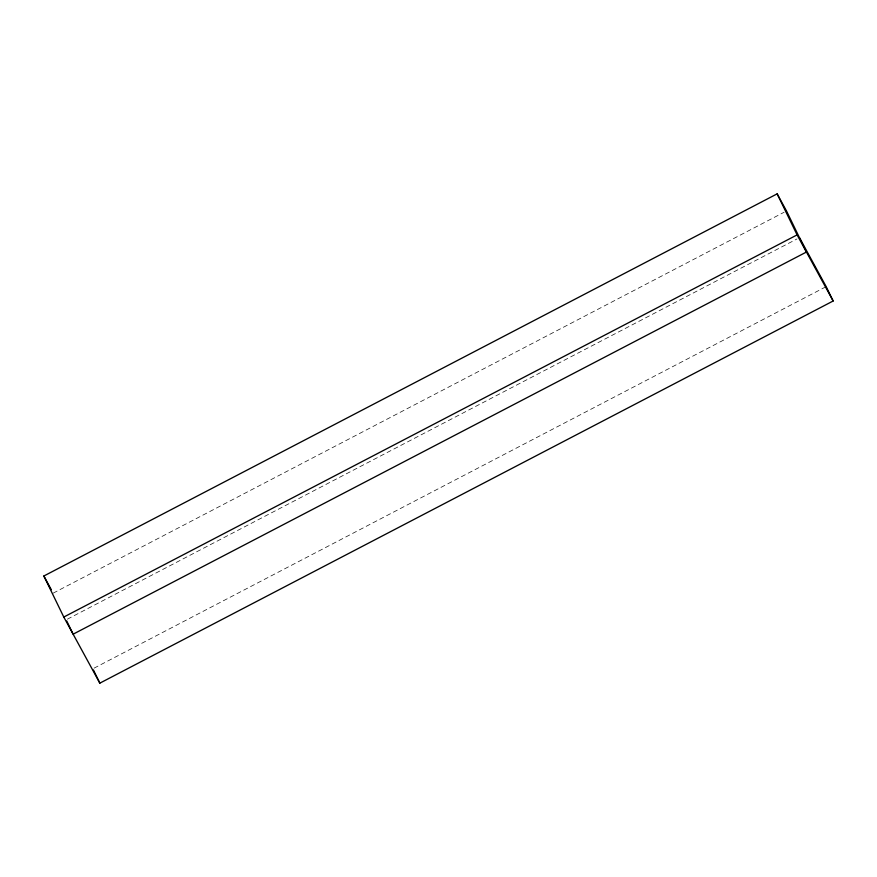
<?xml version="1.0" encoding="UTF-8"?>
<svg xmlns="http://www.w3.org/2000/svg" width="877" height="877" viewBox="0 0 877 877"><rect width="100%" height="100%" fill="white"/><g stroke="black" fill="none" stroke-linecap="round" stroke-linejoin="round"><path stroke-width="0.66" stroke-dasharray="4.38 3.29" d="M53.201 593.137L784.082 212.256M67.365 619.184L797.029 238.939M94.08 668.153L824.961 287.272"/><path stroke-width="1.32" d="M799.462 237.667L826.178 286.636L833.15 300.997L99.846 683.15L63.78 617.046L43.85 576.003L777.154 193.85L786.505 210.984L806.434 252.039L73.131 634.181L66.74 621.015M63.78 617.046L797.094 234.893L777.154 193.85M797.094 234.893L833.15 300.997M43.85 576.003L51.326 589.706M93.444 669.984L99.846 683.15"/></g></svg>
